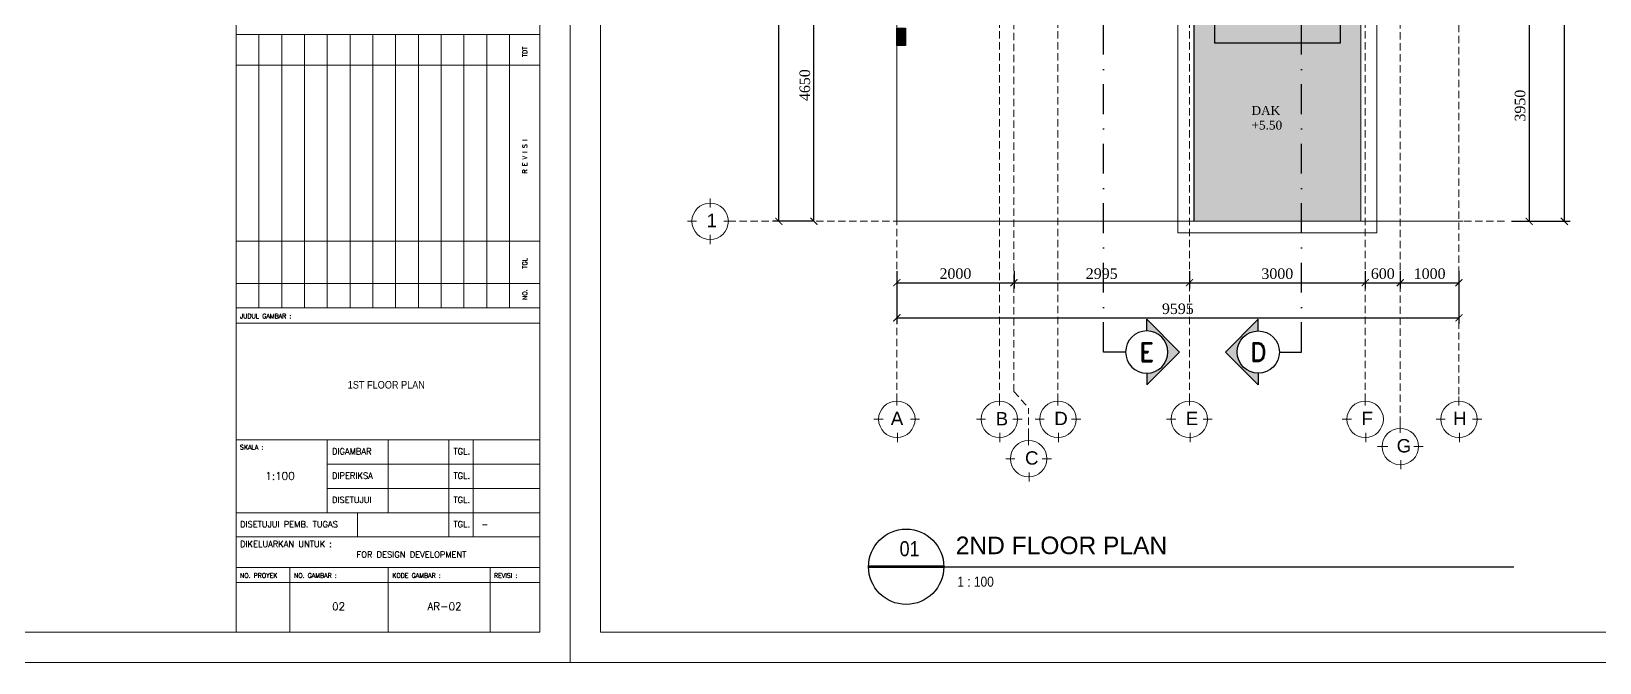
# Model space of a CAD drawing. Header units: millimetres. Extents: x -9564 to 494436, y -140371 to 4257.
# Drawn here: x 65238 to 92010, y -25289 to -14508 of the extents above; entities that cross this region are included whole.
import ezdxf
from ezdxf.enums import TextEntityAlignment as Align

# ---------------------------------------------------------------- set-up
doc = ezdxf.new("R2010")
doc.units = ezdxf.units.MM
doc.header["$MEASUREMENT"] = 0
for name, pattern in [('DASHDOTX2', [50.8, 25.4, -12.7, 0, -12.7]), ('DASHED2', [0.375, 0.25, -0.125]), ('HIDDEN2', [0.1875, 0.125, -0.0625])]:
    doc.linetypes.add(name, pattern=pattern)
doc.layers.get('DEFPOINTS').update_dxf_attribs({"lineweight": 18})
for name, color, linetype, lineweight in [('09-Arsiran', 8, 'Continuous', 5), ('8', 8, 'Continuous', 5), ('AS', 8, 'HIDDEN2', 5), ('DIM', 1, 'Continuous', 5), ('DINDING', 1, 'Continuous', 20), ('LEGEND', 1, 'DASHED2', 50), ('XR-KOP A3_MOZART$0$A-TXTKOP', 3, 'Continuous', 5), ('XR-KOP A3_MOZART$0$KOP-A1$0$A-GRSKOP', 1, 'Continuous', 5), ('XR-KOP A3_MOZART$0$KOP-A1$0$A-TXTKOP', 3, 'Continuous', 5)]:
    doc.layers.add(name, color=color, linetype=linetype, lineweight=lineweight)
for name, color, linetype in [('1', 5, 'Continuous'), ('NOT', 1, 'Continuous'), ('TEXT', 4, 'Continuous')]:
    doc.layers.add(name, color=color, linetype=linetype)
doc.styles.add('NOTEXT1', font='arial.ttf')
doc.styles.add('NOTEXT2', font='arial.ttf')
doc.styles.add('NOTEXT4', font='arial.ttf')
doc.styles.add('ROMAND', font='romand.shx', dxfattribs={"width": 0.7})
doc.styles.get("Standard").update_dxf_attribs({"font": 'arial.ttf'})
doc.styles.add('style1', font='times.ttf', dxfattribs={"height": 0.15})
doc.styles.add('style2', font='times.ttf', dxfattribs={"height": 0.18})
doc.styles.add('XR-KOP A3_MOZART$0$KOP-A1$0$ROMANS', font='romans.shx', dxfattribs={"height": 200})
doc.styles.add('XR-KOP A3_MOZART$0$ROMAND', font='romand.shx', dxfattribs={"height": 2, "bigfont": 'bigfont.shx'})
doc.styles.add('XR-KOP A3_MOZART$0$ROMANS', font='romans.shx', dxfattribs={"height": 200})
doc.dimstyles.new('ISO-25', dxfattribs={"dimtxt": 0.18, "dimasz": 0.12, "dimexe": 0.1, "dimexo": 0.1, "dimgap": 0.0625, "dimtad": 1, "dimtoh": 1, "dimdec": 0, "dimlfac": 1000, "dimtxsty": 'style2', "dimblk": 'ARCHTICK', "dimcen": 0.15, "dimclrd": 1, "dimclre": 1, "dimclrt": 4, "dimadec": 0, "dimazin": 0, "dimtfac": 1, "dimtdec": 0, "dimtmove": 0, "dimatfit": 3, "dimldrblk": 'OBLIQUE', "dimfxl": 1, "dimarcsym": 0})

# ---------------------------------------------------------------- blocks, each defined once
blk = doc.blocks.new('as2')
at = {"layer": '09-Arsiran'}
for p, q in [((242.633, 145.567), (242.633, 145.411)), ((242.244, 145.178), (242.4, 145.178)), ((242.867, 145.178), (243.022, 145.178)), ((242.633, 144.944), (242.633, 144.788)), ((245.82, 142.187), (245.82, 142.031)), ((247.57, 142.187), (247.57, 142.031)), ((248.57, 142.187), (248.57, 142.031)), ((250.815, 142.187), (250.815, 142.031)), ((253.815, 142.187), (253.815, 142.031)), ((255.415, 142.187), (255.415, 142.031)), ((245.43, 141.797), (245.586, 141.797)), ((246.053, 141.797), (246.209, 141.797)), ((247.18, 141.797), (247.336, 141.797)), ((247.803, 141.797), (247.959, 141.797)), ((248.18, 141.797), (248.336, 141.797)), ((248.803, 141.797), (248.959, 141.797)), ((250.425, 141.797), (250.581, 141.797)), ((251.048, 141.797), (251.204, 141.797)), ((253.425, 141.797), (253.581, 141.797)), ((254.415, 141.72), (254.415, 141.564)), ((255.025, 141.797), (255.181, 141.797)), ((255.648, 141.797), (255.804, 141.797)), ((245.831, 141.564), (245.831, 141.408)), ((247.581, 141.564), (247.581, 141.408)), ((248.07, 141.512), (248.07, 141.357)), ((248.581, 141.564), (248.581, 141.408)), ((250.826, 141.564), (250.826, 141.408)), ((253.826, 141.564), (253.826, 141.408)), ((255.426, 141.564), (255.426, 141.408)), ((247.68, 141.123), (247.836, 141.123)), ((248.303, 141.123), (248.459, 141.123)), ((254.025, 141.331), (254.181, 141.331)), ((254.048, 141.331), (254.204, 141.331)), ((254.426, 141.097), (254.426, 140.942)), ((254.648, 141.331), (254.804, 141.331)), ((248.081, 140.89), (248.081, 140.734))]:
    blk.add_line(p, q, dxfattribs=at)
for centre in [(242.633, 145.178), (245.82, 141.797), (247.57, 141.797), (248.57, 141.797), (250.815, 141.797), (253.815, 141.797), (255.415, 141.797), (254.415, 141.331), (248.07, 141.123)]:
    blk.add_circle(centre, 0.311, dxfattribs=at)
at = {"layer": 'AS'}
for p, q in [((245.82, 142.109), (245.82, 163.539)), ((247.57, 142.109), (247.57, 163.539)), ((247.82, 142.271), (247.82, 163.539)), ((248.57, 142.109), (248.57, 163.539)), ((250.815, 142.109), (250.815, 163.539)), ((253.815, 142.109), (253.815, 163.539)), ((254.415, 141.72), (254.415, 163.539)), ((255.415, 142.031), (255.415, 163.539)), ((242.945, 145.178), (256.215, 145.178)), ((247.82, 142.271), (248.07, 141.985)), ((248.07, 141.512), (248.07, 141.985))]:
    blk.add_line(p, q, dxfattribs=at)
at = {"layer": '09-Arsiran', "color": 2, "char_height": 0.228, "attachment_point": 1}
for s, insert in [('1', (242.571, 145.305)), ('A', (245.717, 141.925)), ('B', (247.508, 141.92)), ('D', (248.508, 141.925)), ('E', (250.753, 141.925)), ('F', (253.753, 141.925)), ('H', (255.318, 141.925)), ('G', (254.353, 141.458)), ('C', (248.008, 141.25))]:
    blk.add_mtext_dynamic_manual_height_columns(s, width=0.05426, gutter_width=1.14, heights=[0], dxfattribs=dict(at, insert=insert))
blk = doc.blocks.new('hsdh')
at = {"layer": 'XR-KOP A3_MOZART$0$KOP-A1$0$A-GRSKOP', "linetype": 'Continuous', "lineweight": 5}
for p, q in [((140385, 56660), (140385, 82138)), ((140385, 65781), (145017, 65781)), ((140385, 65781), (145017, 65781)), ((140732, 61611), (140732, 65781)), ((141079, 61611), (141079, 65781)), ((141427, 61611), (141427, 65781)), ((141774, 61611), (141774, 65781)), ((142122, 61611), (142122, 65781)), ((142469, 61611), (142469, 65781)), ((142816, 61611), (142816, 65781)), ((143164, 61611), (143164, 65781)), ((143511, 61611), (143511, 65781)), ((143859, 61611), (143859, 65781)), ((144206, 61611), (144206, 65781)), ((144554, 61611), (144554, 65781)), ((140385, 65317), (145017, 65317)), ((140385, 62631), (145017, 62631)), ((140385, 61982), (145017, 61982)), ((140385, 61611), (145017, 61611)), ((140385, 61611), (145017, 61611)), ((140385, 61380), (145017, 61380)), ((140385, 59597), (145017, 59597)), ((141774, 59597), (141774, 58485)), ((142701, 59597), (142701, 58485)), ((143627, 59597), (143627, 58115)), ((143998, 59597), (143998, 58115)), ((141774, 59226), (145017, 59226)), ((141774, 58856), (145017, 58856)), ((140385, 58485), (145017, 58485)), ((142237, 58485), (142237, 58115)), ((140385, 58115), (145017, 58115)), ((140385, 57651), (145017, 57651)), ((141201, 57651), (141201, 56660)), ((142701, 57651), (142701, 56660)), ((144258, 57651), (144258, 56660)), ((140385, 57420), (145017, 57420))]:
    blk.add_line(p, q, dxfattribs=at)
at = {"layer": 'XR-KOP A3_MOZART$0$KOP-A1$0$A-GRSKOP', "color": 0, "linetype": 'Continuous', "lineweight": 5}
blk.add_lwpolyline([(145480, 82601), (107945, 82601), (107945, 56197), (145480, 56197)], close=True, dxfattribs=at)
at = {"layer": 'XR-KOP A3_MOZART$0$KOP-A1$0$A-GRSKOP', "color": 5, "linetype": 'Continuous', "lineweight": 5}
blk.add_lwpolyline([(145017, 82138), (108409, 82138), (108409, 56660), (145017, 56660)], close=True, dxfattribs=at)
at = {"layer": 'XR-KOP A3_MOZART$0$A-TXTKOP', "lineweight": 5, "style": 'XR-KOP A3_MOZART$0$ROMANS'}
blk.add_text('-', height=92.6, dxfattribs=at).set_placement((144125, 58258))
at = {"layer": 'XR-KOP A3_MOZART$0$KOP-A1$0$A-TXTKOP', "lineweight": 5, "style": 'XR-KOP A3_MOZART$0$KOP-A1$0$ROMANS'}
for s, height, p in [('TDT', 69.5, (144822, 65440)), ('R E V I S I', 69.49, (144822, 63662)), ('TGL', 69.5, (144822, 62210)), ('NO.', 69.5, (144822, 61732))]:
    blk.add_text(s, height=height, rotation=90, dxfattribs=at).set_placement(p)
for s, height, p in [('JUDUL GAMBAR :', 69.49, (140443, 61451)), ('SKALA :', 69.5, (140443, 59449)), ('DIGAMBAR', 92.6, (141846, 59375)), ('TGL.', 92.6, (143699, 59375)), ('DIPERIKSA', 92.6, (141846, 59004)), ('TGL.', 92.6, (143699, 59004)), ('DISETUJUI', 92.6, (141846, 58634)), ('TGL.', 92.6, (143699, 58634)), ('DISETUJUI PEMB. TUGAS', 92.65, (140443, 58262)), ('TGL.', 92.6, (143699, 58263)), ('DIKELUARKAN UNTUK :', 92.65, (140443, 57961)), ('FOR DESIGN DEVELOPMENT', 92.65, (142221, 57800)), ('NO. PROYEK', 69.5, (140443, 57491)), ('NO. GAMBAR :', 69.49, (141267, 57491)), ('KODE GAMBAR :', 69.49, (142767, 57491)), ('REVISI :', 69.5, (144317, 57491))]:
    blk.add_text(s, height=height, dxfattribs=at).set_placement(p)
blk = doc.blocks.new('NOT-28-ADI')
at = {"const_width": 50}
blk.add_lwpolyline([(-750, 0), (750, 0)], dxfattribs=at)
blk.add_circle((0, 0), 750)
at = {"layer": 'NOT'}
blk.add_line((750, 0), (12100, 0), dxfattribs=at)
at = {"color": 5, "style": 'NOTEXT4'}
for tag, p in [('JDL1', (988, 765)), ('JDL2', (988, 250))]:
    blk.add_attdef(tag, p, '', height=350, dxfattribs=at)
at = {"color": 5, "style": 'NOTEXT4', "width": 0.85}
blk.add_attdef('NO', text='', height=300, dxfattribs=at).set_placement((68, 360), align=Align.MIDDLE_CENTER)
at = {"style": 'NOTEXT1', "width": 0.85}
blk.add_attdef('REF.', text='', height=200, dxfattribs=at).set_placement((0, -190), align=Align.TOP_CENTER)
blk.add_attdef('SCALE', (1020, -398), '', height=200, dxfattribs=at)
blk.add_attdef('ROOM', text='', height=200, dxfattribs=at).set_placement((3715, -388), align=Align.RIGHT)
blk = doc.blocks.new('_ArchTick')
at = {"color": 0, "linetype": 'ByBlock', "const_width": 0.15}
blk.add_lwpolyline([(-0.5, -0.5), (0.5, 0.5)], dxfattribs=at)
blk = doc.blocks.new('*D340')
at = {"layer": 'DEFPOINTS', "color": 0, "transparency": 16777216}
for p in [(283.974, 150.32), (285.974, 150.32), (285.974, 150.023)]:
    blk.add_point(p, dxfattribs=at)
at = {"layer": 'DIM', "color": 1, "lineweight": -2, "transparency": 16777216}
for p, q in [((283.974, 150.22), (283.974, 149.923)), ((285.974, 150.22), (285.974, 149.923)), ((283.974, 150.023), (285.974, 150.023))]:
    blk.add_line(p, q, dxfattribs=at)
at = {"layer": 'DIM', "color": 1, "lineweight": -2, "transparency": 16777216, "xscale": 0.12, "yscale": 0.12, "zscale": 0.12, "rotation": 180}
blk.add_blockref('_ArchTick', (283.974, 150.023), dxfattribs=at)
at = {"layer": 'DIM', "color": 1, "lineweight": -2, "transparency": 16777216, "xscale": 0.12, "yscale": 0.12, "zscale": 0.12}
blk.add_blockref('_ArchTick', (285.974, 150.023), dxfattribs=at)
at = {"layer": 'DIM', "color": 4, "transparency": 16777216, "insert": (284.974, 150.177), "char_height": 0.18, "attachment_point": 5, "style": 'style2'}
blk.add_mtext('2000', dxfattribs=at)
blk = doc.blocks.new('_Oblique')
at = {"color": 0, "linetype": 'ByBlock', "lineweight": -2}
blk.add_line((-0.5, -0.5), (0.5, 0.5), dxfattribs=at)
blk = doc.blocks.new('*D341')
at = {"layer": 'DEFPOINTS', "color": 0, "transparency": 16777216}
for p in [(285.974, 150.32), (288.969, 150.32), (288.969, 150.023)]:
    blk.add_point(p, dxfattribs=at)
at = {"layer": 'DIM', "color": 1, "lineweight": -2, "transparency": 16777216}
for p, q in [((285.974, 150.22), (285.974, 149.923)), ((288.969, 150.22), (288.969, 149.923)), ((285.974, 150.023), (288.969, 150.023))]:
    blk.add_line(p, q, dxfattribs=at)
at = {"layer": 'DIM', "color": 1, "lineweight": -2, "transparency": 16777216, "xscale": 0.12, "yscale": 0.12, "zscale": 0.12, "rotation": 180}
blk.add_blockref('_ArchTick', (285.974, 150.023), dxfattribs=at)
at = {"layer": 'DIM', "color": 1, "lineweight": -2, "transparency": 16777216, "xscale": 0.12, "yscale": 0.12, "zscale": 0.12}
blk.add_blockref('_ArchTick', (288.969, 150.023), dxfattribs=at)
at = {"layer": 'DIM', "color": 4, "transparency": 16777216, "insert": (287.471, 150.177), "char_height": 0.18, "attachment_point": 5, "style": 'style2'}
blk.add_mtext('2995', dxfattribs=at)
blk = doc.blocks.new('*D342')
at = {"layer": 'DEFPOINTS', "color": 0, "transparency": 16777216}
for p in [(288.969, 150.32), (291.969, 150.32), (291.969, 150.023)]:
    blk.add_point(p, dxfattribs=at)
at = {"layer": 'DIM', "color": 1, "lineweight": -2, "transparency": 16777216}
for p, q in [((288.969, 150.22), (288.969, 149.923)), ((291.969, 150.22), (291.969, 149.923)), ((288.969, 150.023), (291.969, 150.023))]:
    blk.add_line(p, q, dxfattribs=at)
at = {"layer": 'DIM', "color": 1, "lineweight": -2, "transparency": 16777216, "xscale": 0.12, "yscale": 0.12, "zscale": 0.12, "rotation": 180}
blk.add_blockref('_ArchTick', (288.969, 150.023), dxfattribs=at)
at = {"layer": 'DIM', "color": 1, "lineweight": -2, "transparency": 16777216, "xscale": 0.12, "yscale": 0.12, "zscale": 0.12}
blk.add_blockref('_ArchTick', (291.969, 150.023), dxfattribs=at)
at = {"layer": 'DIM', "color": 4, "transparency": 16777216, "insert": (290.469, 150.177), "char_height": 0.18, "attachment_point": 5, "style": 'style2'}
blk.add_mtext('3000', dxfattribs=at)
blk = doc.blocks.new('*D343')
at = {"layer": 'DEFPOINTS', "color": 0, "transparency": 16777216}
for p in [(291.969, 150.32), (292.569, 150.32), (292.569, 150.023)]:
    blk.add_point(p, dxfattribs=at)
at = {"layer": 'DIM', "color": 1, "lineweight": -2, "transparency": 16777216}
for p, q in [((291.969, 150.22), (291.969, 149.923)), ((292.569, 150.22), (292.569, 149.923)), ((291.969, 150.023), (292.569, 150.023))]:
    blk.add_line(p, q, dxfattribs=at)
at = {"layer": 'DIM', "color": 1, "lineweight": -2, "transparency": 16777216, "xscale": 0.12, "yscale": 0.12, "zscale": 0.12, "rotation": 180}
blk.add_blockref('_ArchTick', (291.969, 150.023), dxfattribs=at)
at = {"layer": 'DIM', "color": 1, "lineweight": -2, "transparency": 16777216, "xscale": 0.12, "yscale": 0.12, "zscale": 0.12}
blk.add_blockref('_ArchTick', (292.569, 150.023), dxfattribs=at)
at = {"layer": 'DIM', "color": 4, "transparency": 16777216, "insert": (292.269, 150.177), "char_height": 0.18, "attachment_point": 5, "style": 'style2'}
blk.add_mtext('600', dxfattribs=at)
blk = doc.blocks.new('*D344')
at = {"layer": 'DEFPOINTS', "color": 0, "transparency": 16777216}
for p in [(292.569, 150.32), (293.569, 150.32), (293.569, 150.023)]:
    blk.add_point(p, dxfattribs=at)
at = {"layer": 'DIM', "color": 1, "lineweight": -2, "transparency": 16777216}
for p, q in [((292.569, 150.22), (292.569, 149.923)), ((293.569, 150.22), (293.569, 149.923)), ((292.569, 150.023), (293.569, 150.023))]:
    blk.add_line(p, q, dxfattribs=at)
at = {"layer": 'DIM', "color": 1, "lineweight": -2, "transparency": 16777216, "xscale": 0.12, "yscale": 0.12, "zscale": 0.12, "rotation": 180}
blk.add_blockref('_ArchTick', (292.569, 150.023), dxfattribs=at)
at = {"layer": 'DIM', "color": 1, "lineweight": -2, "transparency": 16777216, "xscale": 0.12, "yscale": 0.12, "zscale": 0.12}
blk.add_blockref('_ArchTick', (293.569, 150.023), dxfattribs=at)
at = {"layer": 'DIM', "color": 4, "transparency": 16777216, "insert": (293.069, 150.177), "char_height": 0.18, "attachment_point": 5, "style": 'style2'}
blk.add_mtext('1000', dxfattribs=at)
blk = doc.blocks.new('*D345')
at = {"layer": 'DEFPOINTS', "color": 0, "transparency": 16777216}
for p in [(283.974, 150.023), (293.569, 150.023), (293.569, 149.423)]:
    blk.add_point(p, dxfattribs=at)
at = {"layer": 'DIM', "color": 1, "lineweight": -2, "transparency": 16777216}
for p, q in [((283.974, 149.923), (283.974, 149.323)), ((293.569, 149.923), (293.569, 149.323)), ((283.974, 149.423), (293.569, 149.423))]:
    blk.add_line(p, q, dxfattribs=at)
at = {"layer": 'DIM', "color": 1, "lineweight": -2, "transparency": 16777216, "xscale": 0.12, "yscale": 0.12, "zscale": 0.12, "rotation": 180}
blk.add_blockref('_ArchTick', (283.974, 149.423), dxfattribs=at)
at = {"layer": 'DIM', "color": 1, "lineweight": -2, "transparency": 16777216, "xscale": 0.12, "yscale": 0.12, "zscale": 0.12}
blk.add_blockref('_ArchTick', (293.569, 149.423), dxfattribs=at)
at = {"layer": 'DIM', "color": 4, "transparency": 16777216, "insert": (288.771, 149.577), "char_height": 0.18, "attachment_point": 5, "style": 'style2'}
blk.add_mtext('9595', dxfattribs=at)
blk = doc.blocks.new('*D346')
at = {"layer": 'DEFPOINTS', "color": 0, "transparency": 16777216}
for p in [(294.369, 155.022), (294.369, 151.072), (294.769, 151.072)]:
    blk.add_point(p, dxfattribs=at)
at = {"layer": 'DIM', "color": 1, "lineweight": -2, "transparency": 16777216}
for p, q in [((294.469, 155.022), (294.869, 155.022)), ((294.769, 155.022), (294.769, 151.072)), ((294.469, 151.072), (294.869, 151.072))]:
    blk.add_line(p, q, dxfattribs=at)
at = {"layer": 'DIM', "color": 1, "lineweight": -2, "transparency": 16777216, "xscale": 0.12, "yscale": 0.12, "zscale": 0.12}
for p, rotation in [((294.769, 155.022), 90), ((294.769, 151.072), 270)]:
    blk.add_blockref('_ArchTick', p, dxfattribs=dict(at, rotation=rotation))
at = {"layer": 'DIM', "color": 4, "transparency": 16777216, "insert": (294.614, 153.047), "char_height": 0.18, "attachment_point": 5, "rotation": 90, "style": 'style2'}
blk.add_mtext('3950', dxfattribs=at)
blk = doc.blocks.new('*D347')
at = {"layer": 'DEFPOINTS', "color": 0, "transparency": 16777216}
for p in [(294.769, 168.872), (295.369, 168.872), (294.769, 151.072)]:
    blk.add_point(p, dxfattribs=at)
at = {"layer": 'DIM', "color": 1, "lineweight": -2, "transparency": 16777216}
for p, q in [((294.869, 168.872), (295.469, 168.872)), ((295.369, 151.072), (295.369, 168.872)), ((294.869, 151.072), (295.469, 151.072))]:
    blk.add_line(p, q, dxfattribs=at)
at = {"layer": 'DIM', "color": 1, "lineweight": -2, "transparency": 16777216, "xscale": 0.12, "yscale": 0.12, "zscale": 0.12}
for p, rotation in [((295.369, 168.872), 90), ((295.369, 151.072), 270)]:
    blk.add_blockref('_ArchTick', p, dxfattribs=dict(at, rotation=rotation))
at = {"layer": 'DIM', "color": 4, "transparency": 16777216, "insert": (295.214, 159.972), "char_height": 0.18, "attachment_point": 5, "rotation": 90, "style": 'style2'}
blk.add_mtext('17800', dxfattribs=at)
blk = doc.blocks.new('*D348')
at = {"layer": 'DEFPOINTS', "color": 0, "transparency": 16777216}
for p in [(282.559, 155.722), (282.659, 155.722), (282.638, 151.072)]:
    blk.add_point(p, dxfattribs=at)
at = {"layer": 'DIM', "color": 1, "lineweight": -2, "transparency": 16777216}
for p, q in [((282.559, 155.722), (282.459, 155.722)), ((282.559, 151.072), (282.559, 155.722)), ((282.538, 151.072), (282.459, 151.072))]:
    blk.add_line(p, q, dxfattribs=at)
at = {"layer": 'DIM', "color": 1, "lineweight": -2, "transparency": 16777216, "xscale": 0.12, "yscale": 0.12, "zscale": 0.12}
for p, rotation in [((282.559, 155.722), 90), ((282.559, 151.072), 270)]:
    blk.add_blockref('_ArchTick', p, dxfattribs=dict(at, rotation=rotation))
at = {"layer": 'DIM', "color": 4, "transparency": 16777216, "insert": (282.404, 153.397), "char_height": 0.18, "attachment_point": 5, "rotation": 90, "style": 'style2'}
blk.add_mtext('4650', dxfattribs=at)
blk = doc.blocks.new('*D355')
at = {"layer": 'DEFPOINTS', "color": 0, "transparency": 16777216}
for p in [(281.959, 168.872), (282.559, 168.872), (282.559, 151.072)]:
    blk.add_point(p, dxfattribs=at)
at = {"layer": 'DIM', "color": 1, "lineweight": -2, "transparency": 16777216}
for p, q in [((282.459, 168.872), (281.859, 168.872)), ((281.959, 151.072), (281.959, 168.872)), ((282.459, 151.072), (281.859, 151.072))]:
    blk.add_line(p, q, dxfattribs=at)
at = {"layer": 'DIM', "color": 1, "lineweight": -2, "transparency": 16777216, "xscale": 0.12, "yscale": 0.12, "zscale": 0.12}
for p, rotation in [((281.959, 168.872), 90), ((281.959, 151.072), 270)]:
    blk.add_blockref('_ArchTick', p, dxfattribs=dict(at, rotation=rotation))
at = {"layer": 'DIM', "color": 4, "transparency": 16777216, "insert": (281.804, 159.972), "char_height": 0.18, "attachment_point": 5, "rotation": 90, "style": 'style2'}
blk.add_mtext('17800', dxfattribs=at)
blk = doc.blocks.new('ARAH-4')
blk.add_hatch(color=8).paths.add_polyline_path([(-4.5, 0), (-7, 0), (0, -7), (7, 0), (4.5, 0, -1)])
at = {"color": 9}
for p, q in [((0, -7), (-7, 0)), ((-4.5, 0), (-7, 0)), ((0, -7), (7, 0)), ((4.5, 0), (7, 0))]:
    blk.add_line(p, q, dxfattribs=at)
blk.add_circle((0, 0), 4.5, dxfattribs=at)
at = {"color": 4, "style": 'ROMAND'}
blk.add_attdef('A', text='', height=4, dxfattribs=at).set_placement((0, 0), align=Align.MIDDLE_CENTER)
blk = doc.blocks.new('pot2')
at = {"layer": '1', "linetype": 'DASHDOTX2', "ltscale": 0.02}
for points in [[(167.88, 148.839), (167.502, 148.839), (167.502, 171.641), (167.88, 171.641)], [(170.505, 148.839), (170.882, 148.839), (170.882, 171.641), (170.505, 171.641)]]:
    blk.add_lwpolyline(points, dxfattribs=at)
ref = blk.add_blockref('ARAH-4', (168.24, 148.839), dxfattribs=dict(xscale=-0.08021946471751404, yscale=0.08021946471751404, zscale=0.08021946471751398, rotation=90))
ref.add_attrib('A', 'E', dxfattribs={"color": 4, "height": 0.321, "style": 'ROMAND'}).set_placement((168.24, 148.839), align=Align.MIDDLE_CENTER)
ref = blk.add_blockref('ARAH-4', (170.144, 148.839), dxfattribs=dict(xscale=0.08021946471751398, yscale=0.08021946471751398, zscale=0.08021946471751398, rotation=270))
ref.add_attrib('A', 'D', dxfattribs={"color": 4, "height": 0.321, "style": 'ROMAND'}).set_placement((170.144, 148.839), align=Align.MIDDLE_CENTER)
blk = doc.blocks.new('*D961')
at = {"color": 1, "lineweight": -2, "transparency": 16777216}
for p, q in [((85435, -14377), (85435, -14708)), ((87582, -14377), (87582, -14708)), ((87582, -14708), (85435, -14708))]:
    blk.add_line(p, q, dxfattribs=at)
at = {"layer": 'DEFPOINTS', "color": 0, "transparency": 16777216}
for p in [(85435, -14377), (87582, -14377), (85435, -14708)]:
    blk.add_point(p, dxfattribs=at)
at = {"color": 1, "lineweight": -2, "transparency": 16777216, "xscale": 0.12, "yscale": 0.12, "zscale": 0.12, "rotation": 180}
blk.add_blockref('_ArchTick', (85435, -14708), dxfattribs=at)
at = {"color": 1, "lineweight": -2, "transparency": 16777216, "xscale": 0.12, "yscale": 0.12, "zscale": 0.12}
blk.add_blockref('_ArchTick', (87582, -14708), dxfattribs=at)
at = {"color": 4, "transparency": 16777216, "insert": (86508, -14707), "char_height": 0.18, "attachment_point": 5, "style": 'style2'}
blk.add_mtext('2147500', dxfattribs=at)
blk = doc.blocks.new('KL3')
at = {"true_color": 0x636466}
h = blk.add_hatch(color=251, dxfattribs=at)
h.dxf.hatch_style = 1
h.paths.add_polyline_path([(349.253, -321.782), (349.103, -321.782), (349.103, -322.082), (349.253, -322.082)])
blk.add_lwpolyline([(349.103, -321.782), (349.253, -321.782), (349.253, -322.082), (349.103, -322.082)], close=True)
blk = doc.blocks.new('fim4')
at = {"layer": '8', "transparency": 33554687}
blk.add_line((283.9735, 154.7524), (283.9735, 151.0724), dxfattribs=at)
at = {"layer": 'DIM'}
for base, p1, p2, picture, middle in [((281.9585, 168.8724), (282.5585, 151.0724), (282.5585, 168.8724), '*D355', (281.8042, 159.9724)), ((295.3687, 168.8724), (294.7687, 151.0724), (294.7687, 168.8724), '*D347', (295.2144, 159.9724)), ((282.5585, 155.7224), (282.6382, 151.0724), (282.6585, 155.7224), '*D348', (282.4045, 153.3974)), ((294.7687, 151.0724), (294.3685, 155.0224), (294.3685, 151.0724), '*D346', (294.6144, 153.0474))]:
    dim = blk.add_linear_dim(base=base, p1=p1, p2=p2, angle=90, dimstyle='ISO-25', dxfattribs=at)
    dim.commit()
    dim.dimension.update_dxf_attribs({"geometry": picture, "text_midpoint": middle})
for base, p1, p2, picture, middle in [((285.9735, 150.0228), (283.9735, 150.3202), (285.9735, 150.3202), '*D340', (284.9735, 150.1769)), ((288.9685, 150.0228), (285.9735, 150.3202), (288.9685, 150.3202), '*D341', (287.471, 150.1771)), ((291.9685, 150.0228), (288.9685, 150.3202), (291.9685, 150.3202), '*D342', (290.4685, 150.1769)), ((292.5685, 150.0228), (291.9685, 150.3202), (292.5685, 150.3202), '*D343', (292.2685, 150.1769)), ((293.5685, 150.0228), (292.5685, 150.3202), (293.5685, 150.3202), '*D344', (293.0685, 150.1769)), ((293.5685, 149.4228), (283.9735, 150.0228), (293.5685, 150.0228), '*D345', (288.771, 149.5771))]:
    dim = blk.add_linear_dim(base=base, p1=p1, p2=p2, dimstyle='ISO-25', dxfattribs=at)
    dim.commit()
    dim.dimension.update_dxf_attribs({"geometry": picture, "text_midpoint": middle})

msp = doc.modelspace()

# ---------------------------------------------------------------- hatches: boundary and pattern name
at = {"layer": '09-Arsiran'}
h = msp.add_hatch(dxfattribs=at)
h.set_pattern_fill('AR-CONC', color=256)
h.set_pattern_definition([(50, (-178988.18, -168824.07), (182.184635, -15.93908), [19.05, -209.54996]), (355, (-178988.18, -168824.07), (-35.24341, 191.05681), [15.24, -167.64055]), (100.451445, (-178973, -168825.4), (146.94122, 175.11772), [16.19001, -178.09021]), (46.1842, (-178988.18, -168773.27), (271.07899, -42.04232), [28.575, -314.32494]), (96.63556, (-178965.6, -168776.77), (237.4041, 247.42608), [24.28502, -267.13556]), (351.18415, (-178988.18, -168773.27), (237.4041, 247.42608), [22.85996, -251.45968]), (21, (-178962.78, -168785.97), (151.61436, -102.26518), [19.05, -209.54996]), (326, (-178962.78, -168785.97), (61.80202, 184.18793), [15.24, -167.63997]), (71.451445, (-178950.14, -168794.5), (213.41638, 81.92275), [16.19001, -178.0899]), (37.5, (-178988.18, -168824.07), (3.088603, 84.555023), [0, -165.60797, 0, -170.179968, 0, -168.27497]), (7.5, (-178988.18, -168824.07), (66.81965, 100.180556), [0, -97.027982, 0, -161.79797, 0, -64.134988]), (327.5, (-179044.82, -168824.07), (135.59057, -5.728743), [0, -63.499988, 0, -198.119963, 0, -262.88995]), (317.5, (-179070.22, -168824.07), (148.129154, 25.426486), [0, -82.549984, 0, -131.571975, 0, -186.689965])])
h.paths.add_polyline_path([(85434.6383, -14376.7046), (85434.6383, -13876.7047), (85084.6382, -13876.7047), (85084.6382, -17751.7039), (87932.1381, -17751.7039), (87932.1381, -13876.7047), (87582.1272, -13876.7047), (87582.138, -14376.7046)])

# ---------------------------------------------------------------- linework, layer by layer
msp.add_line((85084.6213, -13876.7047), (85084.6213, -17751.7039))
at = {"layer": '8', "transparency": 33554508}
msp.add_line((79997.1394, -17751.7039), (89682.1376, -17751.7039), dxfattribs=at)
at = {"layer": 'DINDING', "linetype": 'Continuous', "transparency": 33554687}
msp.add_lwpolyline([(88207.1376, -13176.7048), (88207.1376, -17951.7039), (84809.6382, -17951.7039), (84809.6341, -13176.7049)], dxfattribs=at)
msp.add_lwpolyline([(85084.6382, -13876.7047), (87932.1381, -13876.7047), (87932.1381, -17751.7039), (85084.6382, -17751.7039)], close=True, dxfattribs=at)

# ---------------------------------------------------------------- block references
at = {"xscale": 999.9998119083025, "yscale": 999.9998119083025, "zscale": 999.9998119083025}
for name, p in [('pot2', (-83961.3449, -168824.0698)), ('fim4', (-203961.3223, -168824.0698)), ('KL3', (-269090.4644, 307330.4118))]:
    msp.add_blockref(name, p, dxfattribs=at)
at = {"layer": 'DINDING', "xscale": 999.9998119083025, "yscale": 999.9998119083025, "zscale": 999.9998119083025}
msp.add_blockref('as2', (-165807.6002, -162929.1928), dxfattribs=at)
at = {"layer": 'LEGEND', "xscale": 1.118963964633539, "yscale": 1.118963964633539, "zscale": 1.118963964633539}
for p in [(-88350.9371, -88170.8627), (-46350.945, -88170.8627)]:
    msp.add_blockref('hsdh', p, dxfattribs=at)
at = {"layer": 'NOT'}
ref = msp.add_blockref('NOT-28-ADI', (80171.6188, -23650.8295), dxfattribs=dict(at, xscale=0.8571426960544481, yscale=0.8571426960544481, zscale=0.8571426960544481))
ref.add_attrib('NO', '01', dxfattribs={"layer": '0', "color": 5, "height": 257.14281, "style": 'NOTEXT2', "width": 0.85}).set_placement((80229.9311, -23342.5665), align=Align.MIDDLE_CENTER)
ref.add_attrib('JDL2', '2ND FLOOR PLAN', (81018.2289, -23436.5073), dxfattribs={"layer": '0', "color": 5, "height": 299.999944, "style": 'NOTEXT2'})
ref.add_attrib('SCALE', '1 : 100', (81045.5093, -23991.9065), dxfattribs={"layer": '0', "height": 171.42854, "style": 'NOTEXT1', "width": 0.85})

# ---------------------------------------------------------------- texts
at = {"layer": 'TEXT', "insert": (87667.4425, -15986.168), "char_height": 149.999972, "width": 3201.420249, "attachment_point": 5, "style": 'style1'}
msp.add_mtext('\\A1;\\pxql;DAK\\P+5.50', dxfattribs=at)
at = {"layer": 'XR-KOP A3_MOZART$0$A-TXTKOP', "char_height": 129.5859, "attachment_point": 1, "style": 'XR-KOP A3_MOZART$0$ROMAND'}
for s, insert in [('\\pxt15;{\\fCentury Gothic|b0|i0|c0|p34;\\W0.9;1ST FLOOR PLAN }', (70638.7681, -20479.3265)), ('02', (70371.7031, -24263.0792)), ('AR-02', (71998.9002, -24263.0792))]:
    msp.add_mtext_dynamic_manual_height_columns(s, width=334351.172439, gutter_width=75530.0676, heights=[0], dxfattribs=dict(at, insert=insert))
at = {"layer": 'XR-KOP A3_MOZART$0$A-TXTKOP', "style": 'XR-KOP A3_MOZART$0$ROMAND'}
msp.add_attdef('1:100', text='', height=129.5859, dxfattribs=at).set_placement((69482.8028, -22101.0053), align=Align.MIDDLE)

# ---------------------------------------------------------------- dimensions: what is measured, and where the dimension line sits
dim = msp.add_linear_dim(base=(85434.6383, -14707.6146), p1=(87582.138, -14376.7046), p2=(85434.6383, -14376.7046), dimstyle='ISO-25')
dim.commit()
dim.dimension.update_dxf_attribs({"geometry": '*D961', "text_midpoint": (86508.3881, -14707.4603)})

doc.saveas('drawing.dxf')
